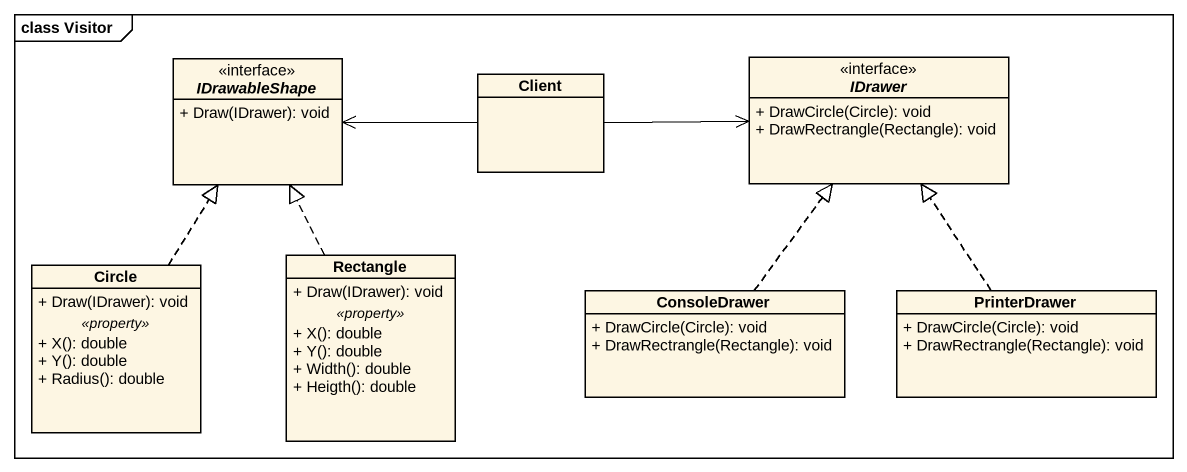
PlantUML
@startuml
mainframe class Visitor
hide circle
hide empty members
skinparam classAttributeIconSize 0
interface IDrawableShape <<interface>> {
  + Draw(IDrawer): void
}
class Client
interface IDrawer <<interface>> {
  + DrawCircle(Circle): void
  + DrawRectrangle(Rectangle): void
}
class "Circle" as Circle_ {
  + Draw(IDrawer): void
  .. <<property>> ..
  + X(): double
  + Y(): double
  + Radius(): double
}
class "Rectangle" as Rectangle_ {
  + Draw(IDrawer): void
  .. <<property>> ..
  + X(): double
  + Y(): double
  + Width(): double
  + Heigth(): double
}
class ConsoleDrawer {
  + DrawCircle(Circle): void
  + DrawRectrangle(Rectangle): void
}
class PrinterDrawer {
  + DrawCircle(Circle): void
  + DrawRectrangle(Rectangle): void
}
Client -left-> IDrawableShape
Client -right-> IDrawer
Circle_ .up.|> IDrawableShape
Rectangle_ .up.|> IDrawableShape
ConsoleDrawer .up.|> IDrawer
PrinterDrawer .up.|> IDrawer
@enduml
